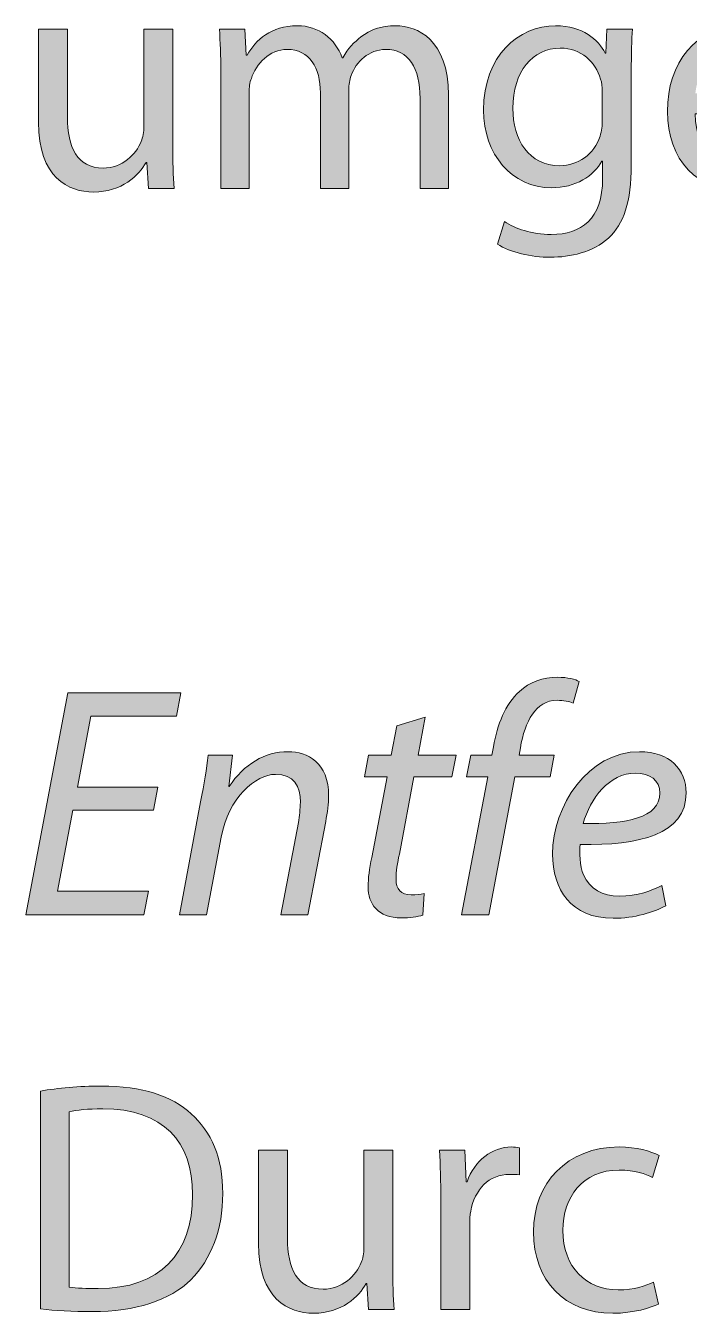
# Model space of a CAD drawing. Header units: inches. Extents: x 0 to 395, y 0 to 191.
# Drawn here: x 327.32 to 337.01, y 84.53 to 103.31 of the extents above; entities that cross this region are included whole.
import ezdxf

# ---------------------------------------------------------------- set-up
doc = ezdxf.new("R2010")
doc.units = ezdxf.units.IN
doc.header["$MEASUREMENT"] = 0
doc.layers.add('Template', color=7, linetype='Continuous')

# ---------------------------------------------------------------- blocks, each defined once
blk = doc.blocks.new('block 4')
at = {"layer": 'Template', "true_color": 0xf6921e}
h = blk.add_hatch(color=30, dxfattribs=at)
h.dxf.hatch_style = 2
edge = h.paths.add_edge_path()
edge.add_spline(control_points=[(330.168, 102.63), (330.168, 102.875), (330.158, 103.067), (330.148, 103.259), (330.148, 103.259), (330.518, 103.259), (330.518, 103.259), (330.518, 103.259), (330.537, 102.88), (330.537, 102.88), (330.537, 102.88), (330.551, 102.88), (330.551, 102.88), (330.681, 103.1), (330.897, 103.307), (331.286, 103.307), (331.598, 103.307), (331.838, 103.115), (331.939, 102.841), (331.939, 102.841), (331.949, 102.841), (331.949, 102.841), (332.021, 102.975), (332.117, 103.071), (332.213, 103.143), (332.352, 103.249), (332.501, 103.307), (332.722, 103.307), (333.034, 103.307), (333.49, 103.105), (333.49, 102.298), (333.49, 102.298), (333.49, 100.935), (333.49, 100.935), (333.49, 100.935), (333.077, 100.935), (333.077, 100.935), (333.077, 100.935), (333.077, 102.246), (333.077, 102.246), (333.077, 102.697), (332.909, 102.961), (332.573, 102.961), (332.328, 102.961), (332.146, 102.783), (332.069, 102.582), (332.05, 102.519), (332.035, 102.447), (332.035, 102.37), (332.035, 102.37), (332.035, 100.935), (332.035, 100.935), (332.035, 100.935), (331.622, 100.935), (331.622, 100.935), (331.622, 100.935), (331.622, 102.327), (331.622, 102.327), (331.622, 102.697), (331.459, 102.961), (331.137, 102.961), (330.878, 102.961), (330.681, 102.75), (330.614, 102.538), (330.59, 102.481), (330.58, 102.404), (330.58, 102.332), (330.58, 102.332), (330.58, 100.935), (330.58, 100.935), (330.58, 100.935), (330.168, 100.935), (330.168, 100.935), (330.168, 100.935), (330.168, 102.63), (330.168, 102.63)], knot_values=[0, 0, 0, 0, 1, 1, 1, 2, 2, 2, 3, 3, 3, 4, 4, 4, 5, 5, 5, 6, 6, 6, 7, 7, 7, 8, 8, 8, 9, 9, 9, 10, 10, 10, 11, 11, 11, 12, 12, 12, 13, 13, 13, 14, 14, 14, 15, 15, 15, 16, 16, 16, 17, 17, 17, 18, 18, 18, 19, 19, 19, 20, 20, 20, 21, 21, 21, 22, 22, 22, 23, 23, 23, 24, 24, 24, 25, 25, 25, 25], degree=3, periodic=1)
h = blk.add_hatch(color=30, dxfattribs=at)
h.dxf.hatch_style = 2
edge = h.paths.add_edge_path()
edge.add_spline(control_points=[(336.159, 101.276), (336.159, 100.738), (336.048, 100.416), (335.827, 100.21), (335.597, 100.003), (335.27, 99.931), (334.977, 99.931), (334.699, 99.931), (334.391, 99.998), (334.204, 100.123), (334.204, 100.123), (334.31, 100.45), (334.31, 100.45), (334.464, 100.349), (334.703, 100.263), (334.992, 100.263), (335.424, 100.263), (335.741, 100.488), (335.741, 101.079), (335.741, 101.079), (335.741, 101.333), (335.741, 101.333), (335.741, 101.333), (335.731, 101.333), (335.731, 101.333), (335.606, 101.117), (335.352, 100.944), (334.992, 100.944), (334.415, 100.944), (334.003, 101.434), (334.003, 102.077), (334.003, 102.865), (334.516, 103.307), (335.054, 103.307), (335.457, 103.307), (335.674, 103.1), (335.779, 102.908), (335.779, 102.908), (335.789, 102.908), (335.789, 102.908), (335.789, 102.908), (335.803, 103.259), (335.803, 103.259), (335.803, 103.259), (336.178, 103.259), (336.178, 103.259), (336.163, 103.096), (336.159, 102.903), (336.159, 102.625), (336.159, 102.625), (336.159, 101.276), (336.159, 101.276)], knot_values=[0, 0, 0, 0, 1, 1, 1, 2, 2, 2, 3, 3, 3, 4, 4, 4, 5, 5, 5, 6, 6, 6, 7, 7, 7, 8, 8, 8, 9, 9, 9, 10, 10, 10, 11, 11, 11, 12, 12, 12, 13, 13, 13, 14, 14, 14, 15, 15, 15, 16, 16, 16, 17, 17, 17, 17], degree=3, periodic=1)
edge = h.paths.add_edge_path()
edge.add_spline(control_points=[(335.736, 102.342), (335.736, 102.414), (335.731, 102.476), (335.712, 102.529), (335.635, 102.779), (335.433, 102.98), (335.121, 102.98), (334.718, 102.98), (334.43, 102.639), (334.43, 102.102), (334.43, 101.645), (334.665, 101.266), (335.116, 101.266), (335.381, 101.266), (335.616, 101.429), (335.703, 101.698), (335.726, 101.77), (335.736, 101.852), (335.736, 101.924), (335.736, 101.924), (335.736, 102.342), (335.736, 102.342)], knot_values=[0, 0, 0, 0, 1, 1, 1, 2, 2, 2, 3, 3, 3, 4, 4, 4, 5, 5, 5, 6, 6, 6, 7, 7, 7, 7], degree=3, periodic=1)
h = blk.add_hatch(color=30, dxfattribs=at)
h.dxf.hatch_style = 2
edge = h.paths.add_edge_path()
edge.add_spline(control_points=[(337.089, 102.02), (337.099, 101.448), (337.459, 101.213), (337.886, 101.213), (338.188, 101.213), (338.376, 101.266), (338.53, 101.333), (338.53, 101.333), (338.606, 101.031), (338.606, 101.031), (338.458, 100.964), (338.198, 100.882), (337.828, 100.882), (337.113, 100.882), (336.686, 101.357), (336.686, 102.058), (336.686, 102.759), (337.099, 103.307), (337.776, 103.307), (338.539, 103.307), (338.736, 102.644), (338.736, 102.217), (338.736, 102.13), (338.731, 102.068), (338.722, 102.02), (338.722, 102.02), (337.089, 102.02), (337.089, 102.02)], knot_values=[0, 0, 0, 0, 1, 1, 1, 2, 2, 2, 3, 3, 3, 4, 4, 4, 5, 5, 5, 6, 6, 6, 7, 7, 7, 8, 8, 8, 9, 9, 9, 9], degree=3, periodic=1)
edge = h.paths.add_edge_path()
edge.add_spline(control_points=[(338.328, 102.322), (338.332, 102.586), (338.217, 103.004), (337.742, 103.004), (337.31, 103.004), (337.127, 102.615), (337.094, 102.322), (337.094, 102.322), (338.328, 102.322), (338.328, 102.322)], knot_values=[0, 0, 0, 0, 1, 1, 1, 2, 2, 2, 3, 3, 3, 3], degree=3, periodic=1)
h = blk.add_hatch(color=30, dxfattribs=at)
h.dxf.hatch_style = 2
edge = h.paths.add_edge_path()
edge.add_spline(control_points=[(329.467, 101.573), (329.467, 101.329), (329.472, 101.117), (329.486, 100.935), (329.486, 100.935), (329.112, 100.935), (329.112, 100.935), (329.112, 100.935), (329.088, 101.314), (329.088, 101.314), (329.088, 101.314), (329.078, 101.314), (329.078, 101.314), (328.973, 101.127), (328.723, 100.882), (328.31, 100.882), (327.945, 100.882), (327.508, 101.088), (327.508, 101.9), (327.508, 101.9), (327.508, 103.259), (327.508, 103.259), (327.508, 103.259), (327.931, 103.259), (327.931, 103.259), (327.931, 103.259), (327.931, 101.977), (327.931, 101.977), (327.931, 101.535), (328.07, 101.232), (328.449, 101.232), (328.732, 101.232), (328.929, 101.429), (329.006, 101.621), (329.03, 101.679), (329.045, 101.756), (329.045, 101.837), (329.045, 101.837), (329.045, 103.259), (329.045, 103.259), (329.045, 103.259), (329.467, 103.259), (329.467, 103.259), (329.467, 103.259), (329.467, 101.573), (329.467, 101.573)], knot_values=[0, 0, 0, 0, 1, 1, 1, 2, 2, 2, 3, 3, 3, 4, 4, 4, 5, 5, 5, 6, 6, 6, 7, 7, 7, 8, 8, 8, 9, 9, 9, 10, 10, 10, 11, 11, 11, 12, 12, 12, 13, 13, 13, 14, 14, 14, 15, 15, 15, 15], degree=3, periodic=1)
at = {"layer": 'Template', "lineweight": 0}
for points, knots in [([(330.168, 102.63), (330.168, 102.875), (330.158, 103.067), (330.148, 103.259), (330.148, 103.259), (330.518, 103.259), (330.518, 103.259), (330.518, 103.259), (330.537, 102.88), (330.537, 102.88), (330.537, 102.88), (330.551, 102.88), (330.551, 102.88), (330.681, 103.1), (330.897, 103.307), (331.286, 103.307), (331.598, 103.307), (331.838, 103.115), (331.939, 102.841), (331.939, 102.841), (331.949, 102.841), (331.949, 102.841), (332.021, 102.975), (332.117, 103.071), (332.213, 103.143), (332.352, 103.249), (332.501, 103.307), (332.722, 103.307), (333.034, 103.307), (333.49, 103.105), (333.49, 102.298), (333.49, 102.298), (333.49, 100.935), (333.49, 100.935), (333.49, 100.935), (333.077, 100.935), (333.077, 100.935), (333.077, 100.935), (333.077, 102.246), (333.077, 102.246), (333.077, 102.697), (332.909, 102.961), (332.573, 102.961), (332.328, 102.961), (332.146, 102.783), (332.069, 102.582), (332.05, 102.519), (332.035, 102.447), (332.035, 102.37), (332.035, 102.37), (332.035, 100.935), (332.035, 100.935), (332.035, 100.935), (331.622, 100.935), (331.622, 100.935), (331.622, 100.935), (331.622, 102.327), (331.622, 102.327), (331.622, 102.697), (331.459, 102.961), (331.137, 102.961), (330.878, 102.961), (330.681, 102.75), (330.614, 102.538), (330.59, 102.481), (330.58, 102.404), (330.58, 102.332), (330.58, 102.332), (330.58, 100.935), (330.58, 100.935), (330.58, 100.935), (330.168, 100.935), (330.168, 100.935), (330.168, 100.935), (330.168, 102.63), (330.168, 102.63)], [0, 0, 0, 0, 1, 1, 1, 2, 2, 2, 3, 3, 3, 4, 4, 4, 5, 5, 5, 6, 6, 6, 7, 7, 7, 8, 8, 8, 9, 9, 9, 10, 10, 10, 11, 11, 11, 12, 12, 12, 13, 13, 13, 14, 14, 14, 15, 15, 15, 16, 16, 16, 17, 17, 17, 18, 18, 18, 19, 19, 19, 20, 20, 20, 21, 21, 21, 22, 22, 22, 23, 23, 23, 24, 24, 24, 25, 25, 25, 25]), ([(336.159, 101.276), (336.159, 100.738), (336.048, 100.416), (335.827, 100.21), (335.597, 100.003), (335.27, 99.931), (334.977, 99.931), (334.699, 99.931), (334.391, 99.998), (334.204, 100.123), (334.204, 100.123), (334.31, 100.45), (334.31, 100.45), (334.464, 100.349), (334.703, 100.263), (334.992, 100.263), (335.424, 100.263), (335.741, 100.488), (335.741, 101.079), (335.741, 101.079), (335.741, 101.333), (335.741, 101.333), (335.741, 101.333), (335.731, 101.333), (335.731, 101.333), (335.606, 101.117), (335.352, 100.944), (334.992, 100.944), (334.415, 100.944), (334.003, 101.434), (334.003, 102.077), (334.003, 102.865), (334.516, 103.307), (335.054, 103.307), (335.457, 103.307), (335.674, 103.1), (335.779, 102.908), (335.779, 102.908), (335.789, 102.908), (335.789, 102.908), (335.789, 102.908), (335.803, 103.259), (335.803, 103.259), (335.803, 103.259), (336.178, 103.259), (336.178, 103.259), (336.163, 103.096), (336.159, 102.903), (336.159, 102.625), (336.159, 102.625), (336.159, 101.276), (336.159, 101.276)], [0, 0, 0, 0, 1, 1, 1, 2, 2, 2, 3, 3, 3, 4, 4, 4, 5, 5, 5, 6, 6, 6, 7, 7, 7, 8, 8, 8, 9, 9, 9, 10, 10, 10, 11, 11, 11, 12, 12, 12, 13, 13, 13, 14, 14, 14, 15, 15, 15, 16, 16, 16, 17, 17, 17, 17]), ([(337.089, 102.02), (337.099, 101.448), (337.459, 101.213), (337.886, 101.213), (338.188, 101.213), (338.376, 101.266), (338.53, 101.333), (338.53, 101.333), (338.606, 101.031), (338.606, 101.031), (338.458, 100.964), (338.198, 100.882), (337.828, 100.882), (337.113, 100.882), (336.686, 101.357), (336.686, 102.058), (336.686, 102.759), (337.099, 103.307), (337.776, 103.307), (338.539, 103.307), (338.736, 102.644), (338.736, 102.217), (338.736, 102.13), (338.731, 102.068), (338.722, 102.02), (338.722, 102.02), (337.089, 102.02), (337.089, 102.02)], [0, 0, 0, 0, 1, 1, 1, 2, 2, 2, 3, 3, 3, 4, 4, 4, 5, 5, 5, 6, 6, 6, 7, 7, 7, 8, 8, 8, 9, 9, 9, 9]), ([(329.467, 101.573), (329.467, 101.329), (329.472, 101.117), (329.486, 100.935), (329.486, 100.935), (329.112, 100.935), (329.112, 100.935), (329.112, 100.935), (329.088, 101.314), (329.088, 101.314), (329.088, 101.314), (329.078, 101.314), (329.078, 101.314), (328.973, 101.127), (328.723, 100.882), (328.31, 100.882), (327.945, 100.882), (327.508, 101.088), (327.508, 101.9), (327.508, 101.9), (327.508, 103.259), (327.508, 103.259), (327.508, 103.259), (327.931, 103.259), (327.931, 103.259), (327.931, 103.259), (327.931, 101.977), (327.931, 101.977), (327.931, 101.535), (328.07, 101.232), (328.449, 101.232), (328.732, 101.232), (328.929, 101.429), (329.006, 101.621), (329.03, 101.679), (329.045, 101.756), (329.045, 101.837), (329.045, 101.837), (329.045, 103.259), (329.045, 103.259), (329.045, 103.259), (329.467, 103.259), (329.467, 103.259), (329.467, 103.259), (329.467, 101.573), (329.467, 101.573)], [0, 0, 0, 0, 1, 1, 1, 2, 2, 2, 3, 3, 3, 4, 4, 4, 5, 5, 5, 6, 6, 6, 7, 7, 7, 8, 8, 8, 9, 9, 9, 10, 10, 10, 11, 11, 11, 12, 12, 12, 13, 13, 13, 14, 14, 14, 15, 15, 15, 15]), ([(335.736, 102.342), (335.736, 102.414), (335.731, 102.476), (335.712, 102.529), (335.635, 102.779), (335.433, 102.98), (335.121, 102.98), (334.718, 102.98), (334.43, 102.639), (334.43, 102.102), (334.43, 101.645), (334.665, 101.266), (335.116, 101.266), (335.381, 101.266), (335.616, 101.429), (335.703, 101.698), (335.726, 101.77), (335.736, 101.852), (335.736, 101.924), (335.736, 101.924), (335.736, 102.342), (335.736, 102.342)], [0, 0, 0, 0, 1, 1, 1, 2, 2, 2, 3, 3, 3, 4, 4, 4, 5, 5, 5, 6, 6, 6, 7, 7, 7, 7])]:
    blk.add_open_spline(points, degree=3, knots=knots, dxfattribs=at)
blk = doc.blocks.new('block 5')
at = {"layer": 'Template', "true_color": 0xf6921e}
h = blk.add_hatch(color=30, dxfattribs=at)
h.dxf.hatch_style = 2
edge = h.paths.add_edge_path()
edge.add_spline(control_points=[(333.681, 90.343), (333.681, 90.343), (334.065, 92.355), (334.065, 92.355), (334.065, 92.355), (333.753, 92.355), (333.753, 92.355), (333.753, 92.355), (333.815, 92.667), (333.815, 92.667), (333.815, 92.667), (334.123, 92.667), (334.123, 92.667), (334.123, 92.667), (334.147, 92.792), (334.147, 92.792), (334.204, 93.114), (334.319, 93.411), (334.526, 93.599), (334.674, 93.733), (334.876, 93.805), (335.078, 93.805), (335.237, 93.805), (335.342, 93.776), (335.4, 93.743), (335.4, 93.743), (335.313, 93.426), (335.313, 93.426), (335.251, 93.455), (335.169, 93.469), (335.078, 93.469), (334.761, 93.469), (334.608, 93.162), (334.54, 92.777), (334.54, 92.777), (334.521, 92.667), (334.521, 92.667), (334.521, 92.667), (335.035, 92.667), (335.035, 92.667), (335.035, 92.667), (334.977, 92.355), (334.977, 92.355), (334.977, 92.355), (334.459, 92.355), (334.459, 92.355), (334.459, 92.355), (334.079, 90.343), (334.079, 90.343), (334.079, 90.343), (333.681, 90.343), (333.681, 90.343)], knot_values=[0, 0, 0, 0, 1, 1, 1, 2, 2, 2, 3, 3, 3, 4, 4, 4, 5, 5, 5, 6, 6, 6, 7, 7, 7, 8, 8, 8, 9, 9, 9, 10, 10, 10, 11, 11, 11, 12, 12, 12, 13, 13, 13, 14, 14, 14, 15, 15, 15, 16, 16, 16, 17, 17, 17, 17], degree=3, periodic=1)
h = blk.add_hatch(color=30, dxfattribs=at)
h.dxf.hatch_style = 2
h.paths.add_polyline_path([(329.184, 91.865), (328.008, 91.865), (327.787, 90.684), (329.112, 90.684), (329.045, 90.343), (327.321, 90.343), (327.936, 93.579), (329.587, 93.579), (329.52, 93.238), (328.271, 93.238), (328.075, 92.201), (329.251, 92.201)])
h = blk.add_hatch(color=30, dxfattribs=at)
h.dxf.hatch_style = 2
edge = h.paths.add_edge_path()
edge.add_spline(control_points=[(333.153, 93.224), (333.153, 93.224), (333.047, 92.667), (333.047, 92.667), (333.047, 92.667), (333.604, 92.667), (333.604, 92.667), (333.604, 92.667), (333.542, 92.355), (333.542, 92.355), (333.542, 92.355), (332.985, 92.355), (332.985, 92.355), (332.985, 92.355), (332.774, 91.226), (332.774, 91.226), (332.745, 91.097), (332.726, 90.977), (332.726, 90.857), (332.726, 90.718), (332.793, 90.631), (332.946, 90.631), (333.019, 90.631), (333.081, 90.636), (333.134, 90.65), (333.134, 90.65), (333.115, 90.338), (333.115, 90.338), (333.043, 90.309), (332.923, 90.295), (332.807, 90.295), (332.457, 90.295), (332.318, 90.506), (332.318, 90.747), (332.318, 90.881), (332.337, 91.01), (332.37, 91.179), (332.37, 91.179), (332.596, 92.355), (332.596, 92.355), (332.596, 92.355), (332.265, 92.355), (332.265, 92.355), (332.265, 92.355), (332.322, 92.667), (332.322, 92.667), (332.322, 92.667), (332.654, 92.667), (332.654, 92.667), (332.654, 92.667), (332.736, 93.099), (332.736, 93.099), (332.736, 93.099), (333.153, 93.224), (333.153, 93.224)], knot_values=[0, 0, 0, 0, 1, 1, 1, 2, 2, 2, 3, 3, 3, 4, 4, 4, 5, 5, 5, 6, 6, 6, 7, 7, 7, 8, 8, 8, 9, 9, 9, 10, 10, 10, 11, 11, 11, 12, 12, 12, 13, 13, 13, 14, 14, 14, 15, 15, 15, 16, 16, 16, 17, 17, 17, 18, 18, 18, 18], degree=3, periodic=1)
h = blk.add_hatch(color=30, dxfattribs=at)
h.dxf.hatch_style = 2
edge = h.paths.add_edge_path()
edge.add_spline(control_points=[(329.567, 90.343), (329.567, 90.343), (329.874, 91.99), (329.874, 91.99), (329.927, 92.249), (329.961, 92.475), (329.985, 92.667), (329.985, 92.667), (330.34, 92.667), (330.34, 92.667), (330.34, 92.667), (330.283, 92.211), (330.283, 92.211), (330.283, 92.211), (330.292, 92.211), (330.292, 92.211), (330.499, 92.537), (330.816, 92.72), (331.152, 92.72), (331.43, 92.72), (331.742, 92.561), (331.742, 92.076), (331.742, 91.971), (331.723, 91.827), (331.699, 91.702), (331.699, 91.702), (331.44, 90.343), (331.44, 90.343), (331.44, 90.343), (331.046, 90.343), (331.046, 90.343), (331.046, 90.343), (331.3, 91.687), (331.3, 91.687), (331.315, 91.779), (331.329, 91.884), (331.329, 91.985), (331.329, 92.216), (331.238, 92.389), (330.964, 92.389), (330.681, 92.389), (330.278, 92.048), (330.172, 91.471), (330.172, 91.471), (329.961, 90.343), (329.961, 90.343), (329.961, 90.343), (329.567, 90.343), (329.567, 90.343)], knot_values=[0, 0, 0, 0, 1, 1, 1, 2, 2, 2, 3, 3, 3, 4, 4, 4, 5, 5, 5, 6, 6, 6, 7, 7, 7, 8, 8, 8, 9, 9, 9, 10, 10, 10, 11, 11, 11, 12, 12, 12, 13, 13, 13, 14, 14, 14, 15, 15, 15, 16, 16, 16, 16], degree=3, periodic=1)
h = blk.add_hatch(color=30, dxfattribs=at)
h.dxf.hatch_style = 2
edge = h.paths.add_edge_path()
edge.add_spline(control_points=[(336.662, 90.473), (336.489, 90.377), (336.206, 90.29), (335.894, 90.29), (335.279, 90.29), (335.01, 90.713), (335.01, 91.226), (335.01, 91.928), (335.529, 92.72), (336.278, 92.72), (336.72, 92.72), (336.96, 92.456), (336.96, 92.12), (336.96, 91.51), (336.273, 91.352), (335.414, 91.366), (335.395, 91.265), (335.409, 91.049), (335.462, 90.924), (335.553, 90.713), (335.74, 90.612), (335.98, 90.612), (336.254, 90.612), (336.46, 90.694), (336.604, 90.77), (336.604, 90.77), (336.662, 90.473), (336.662, 90.473)], knot_values=[0, 0, 0, 0, 1, 1, 1, 2, 2, 2, 3, 3, 3, 4, 4, 4, 5, 5, 5, 6, 6, 6, 7, 7, 7, 8, 8, 8, 9, 9, 9, 9], degree=3, periodic=1)
edge = h.paths.add_edge_path()
edge.add_spline(control_points=[(336.22, 92.408), (335.841, 92.408), (335.558, 92.038), (335.457, 91.673), (336.086, 91.664), (336.575, 91.75), (336.575, 92.115), (336.575, 92.302), (336.431, 92.408), (336.22, 92.408)], knot_values=[0, 0, 0, 0, 1, 1, 1, 2, 2, 2, 3, 3, 3, 3], degree=3, periodic=1)
h = blk.add_hatch(color=30, dxfattribs=at)
h.dxf.hatch_style = 2
edge = h.paths.add_edge_path()
edge.add_spline(control_points=[(327.537, 87.771), (327.792, 87.814), (328.094, 87.843), (328.425, 87.843), (329.026, 87.843), (329.453, 87.699), (329.736, 87.44), (330.029, 87.176), (330.197, 86.801), (330.197, 86.278), (330.197, 85.75), (330.029, 85.317), (329.731, 85.02), (329.424, 84.717), (328.925, 84.554), (328.296, 84.554), (327.993, 84.554), (327.748, 84.568), (327.537, 84.593), (327.537, 84.593), (327.537, 87.771), (327.537, 87.771)], knot_values=[0, 0, 0, 0, 1, 1, 1, 2, 2, 2, 3, 3, 3, 4, 4, 4, 5, 5, 5, 6, 6, 6, 7, 7, 7, 7], degree=3, periodic=1)
edge = h.paths.add_edge_path()
edge.add_spline(control_points=[(327.955, 84.91), (328.061, 84.895), (328.214, 84.89), (328.378, 84.89), (329.275, 84.89), (329.756, 85.39), (329.756, 86.263), (329.76, 87.027), (329.328, 87.512), (328.444, 87.512), (328.228, 87.512), (328.065, 87.493), (327.955, 87.469), (327.955, 87.469), (327.955, 84.91), (327.955, 84.91)], knot_values=[0, 0, 0, 0, 1, 1, 1, 2, 2, 2, 3, 3, 3, 4, 4, 4, 5, 5, 5, 5], degree=3, periodic=1)
h = blk.add_hatch(color=30, dxfattribs=at)
h.dxf.hatch_style = 2
edge = h.paths.add_edge_path()
edge.add_spline(control_points=[(333.378, 86.182), (333.378, 86.456), (333.374, 86.691), (333.359, 86.907), (333.359, 86.907), (333.729, 86.907), (333.729, 86.907), (333.729, 86.907), (333.748, 86.446), (333.748, 86.446), (333.748, 86.446), (333.763, 86.446), (333.763, 86.446), (333.868, 86.758), (334.127, 86.955), (334.411, 86.955), (334.454, 86.955), (334.488, 86.95), (334.526, 86.945), (334.526, 86.945), (334.526, 86.547), (334.526, 86.547), (334.483, 86.556), (334.44, 86.556), (334.382, 86.556), (334.084, 86.556), (333.873, 86.335), (333.815, 86.019), (333.806, 85.961), (333.801, 85.889), (333.801, 85.822), (333.801, 85.822), (333.801, 84.583), (333.801, 84.583), (333.801, 84.583), (333.378, 84.583), (333.378, 84.583), (333.378, 84.583), (333.378, 86.182), (333.378, 86.182)], knot_values=[0, 0, 0, 0, 1, 1, 1, 2, 2, 2, 3, 3, 3, 4, 4, 4, 5, 5, 5, 6, 6, 6, 7, 7, 7, 8, 8, 8, 9, 9, 9, 10, 10, 10, 11, 11, 11, 12, 12, 12, 13, 13, 13, 13], degree=3, periodic=1)
h = blk.add_hatch(color=30, dxfattribs=at)
h.dxf.hatch_style = 2
edge = h.paths.add_edge_path()
edge.add_spline(control_points=[(336.557, 84.665), (336.446, 84.612), (336.201, 84.53), (335.889, 84.53), (335.188, 84.53), (334.732, 85.005), (334.732, 85.716), (334.732, 86.432), (335.222, 86.955), (335.981, 86.955), (336.23, 86.955), (336.451, 86.893), (336.566, 86.83), (336.566, 86.83), (336.47, 86.508), (336.47, 86.508), (336.369, 86.561), (336.211, 86.619), (335.981, 86.619), (335.448, 86.619), (335.16, 86.22), (335.16, 85.74), (335.16, 85.202), (335.505, 84.871), (335.966, 84.871), (336.206, 84.871), (336.365, 84.929), (336.485, 84.982), (336.485, 84.982), (336.557, 84.665), (336.557, 84.665)], knot_values=[0, 0, 0, 0, 1, 1, 1, 2, 2, 2, 3, 3, 3, 4, 4, 4, 5, 5, 5, 6, 6, 6, 7, 7, 7, 8, 8, 8, 9, 9, 9, 10, 10, 10, 10], degree=3, periodic=1)
h = blk.add_hatch(color=30, dxfattribs=at)
h.dxf.hatch_style = 2
edge = h.paths.add_edge_path()
edge.add_spline(control_points=[(332.678, 85.222), (332.678, 84.977), (332.683, 84.766), (332.698, 84.583), (332.698, 84.583), (332.323, 84.583), (332.323, 84.583), (332.323, 84.583), (332.299, 84.962), (332.299, 84.962), (332.299, 84.962), (332.289, 84.962), (332.289, 84.962), (332.184, 84.775), (331.934, 84.53), (331.521, 84.53), (331.156, 84.53), (330.719, 84.737), (330.719, 85.548), (330.719, 85.548), (330.719, 86.907), (330.719, 86.907), (330.719, 86.907), (331.142, 86.907), (331.142, 86.907), (331.142, 86.907), (331.142, 85.625), (331.142, 85.625), (331.142, 85.183), (331.281, 84.881), (331.66, 84.881), (331.944, 84.881), (332.14, 85.078), (332.217, 85.27), (332.242, 85.327), (332.256, 85.404), (332.256, 85.486), (332.256, 85.486), (332.256, 86.907), (332.256, 86.907), (332.256, 86.907), (332.678, 86.907), (332.678, 86.907), (332.678, 86.907), (332.678, 85.222), (332.678, 85.222)], knot_values=[0, 0, 0, 0, 1, 1, 1, 2, 2, 2, 3, 3, 3, 4, 4, 4, 5, 5, 5, 6, 6, 6, 7, 7, 7, 8, 8, 8, 9, 9, 9, 10, 10, 10, 11, 11, 11, 12, 12, 12, 13, 13, 13, 14, 14, 14, 15, 15, 15, 15], degree=3, periodic=1)
at = {"layer": 'Template', "lineweight": 0}
blk.add_lwpolyline([(329.184, 91.865), (328.008, 91.865), (327.787, 90.684), (329.112, 90.684), (329.045, 90.343), (327.321, 90.343), (327.936, 93.579), (329.587, 93.579), (329.52, 93.238), (328.271, 93.238), (328.075, 92.201), (329.251, 92.201), (329.184, 91.865)], dxfattribs=at)
for points, knots in [([(333.681, 90.343), (333.681, 90.343), (334.065, 92.355), (334.065, 92.355), (334.065, 92.355), (333.753, 92.355), (333.753, 92.355), (333.753, 92.355), (333.815, 92.667), (333.815, 92.667), (333.815, 92.667), (334.123, 92.667), (334.123, 92.667), (334.123, 92.667), (334.147, 92.792), (334.147, 92.792), (334.204, 93.114), (334.319, 93.411), (334.526, 93.599), (334.674, 93.733), (334.876, 93.805), (335.078, 93.805), (335.237, 93.805), (335.342, 93.776), (335.4, 93.743), (335.4, 93.743), (335.313, 93.426), (335.313, 93.426), (335.251, 93.455), (335.169, 93.469), (335.078, 93.469), (334.761, 93.469), (334.608, 93.162), (334.54, 92.777), (334.54, 92.777), (334.521, 92.667), (334.521, 92.667), (334.521, 92.667), (335.035, 92.667), (335.035, 92.667), (335.035, 92.667), (334.977, 92.355), (334.977, 92.355), (334.977, 92.355), (334.459, 92.355), (334.459, 92.355), (334.459, 92.355), (334.079, 90.343), (334.079, 90.343), (334.079, 90.343), (333.681, 90.343), (333.681, 90.343)], [0, 0, 0, 0, 1, 1, 1, 2, 2, 2, 3, 3, 3, 4, 4, 4, 5, 5, 5, 6, 6, 6, 7, 7, 7, 8, 8, 8, 9, 9, 9, 10, 10, 10, 11, 11, 11, 12, 12, 12, 13, 13, 13, 14, 14, 14, 15, 15, 15, 16, 16, 16, 17, 17, 17, 17]), ([(333.153, 93.224), (333.153, 93.224), (333.047, 92.667), (333.047, 92.667), (333.047, 92.667), (333.604, 92.667), (333.604, 92.667), (333.604, 92.667), (333.542, 92.355), (333.542, 92.355), (333.542, 92.355), (332.985, 92.355), (332.985, 92.355), (332.985, 92.355), (332.774, 91.226), (332.774, 91.226), (332.745, 91.097), (332.726, 90.977), (332.726, 90.857), (332.726, 90.718), (332.793, 90.631), (332.946, 90.631), (333.019, 90.631), (333.081, 90.636), (333.134, 90.65), (333.134, 90.65), (333.115, 90.338), (333.115, 90.338), (333.043, 90.309), (332.923, 90.295), (332.807, 90.295), (332.457, 90.295), (332.318, 90.506), (332.318, 90.747), (332.318, 90.881), (332.337, 91.01), (332.37, 91.179), (332.37, 91.179), (332.596, 92.355), (332.596, 92.355), (332.596, 92.355), (332.265, 92.355), (332.265, 92.355), (332.265, 92.355), (332.322, 92.667), (332.322, 92.667), (332.322, 92.667), (332.654, 92.667), (332.654, 92.667), (332.654, 92.667), (332.736, 93.099), (332.736, 93.099), (332.736, 93.099), (333.153, 93.224), (333.153, 93.224)], [0, 0, 0, 0, 1, 1, 1, 2, 2, 2, 3, 3, 3, 4, 4, 4, 5, 5, 5, 6, 6, 6, 7, 7, 7, 8, 8, 8, 9, 9, 9, 10, 10, 10, 11, 11, 11, 12, 12, 12, 13, 13, 13, 14, 14, 14, 15, 15, 15, 16, 16, 16, 17, 17, 17, 18, 18, 18, 18]), ([(329.567, 90.343), (329.567, 90.343), (329.874, 91.99), (329.874, 91.99), (329.927, 92.249), (329.961, 92.475), (329.985, 92.667), (329.985, 92.667), (330.34, 92.667), (330.34, 92.667), (330.34, 92.667), (330.283, 92.211), (330.283, 92.211), (330.283, 92.211), (330.292, 92.211), (330.292, 92.211), (330.499, 92.537), (330.816, 92.72), (331.152, 92.72), (331.43, 92.72), (331.742, 92.561), (331.742, 92.076), (331.742, 91.971), (331.723, 91.827), (331.699, 91.702), (331.699, 91.702), (331.44, 90.343), (331.44, 90.343), (331.44, 90.343), (331.046, 90.343), (331.046, 90.343), (331.046, 90.343), (331.3, 91.687), (331.3, 91.687), (331.315, 91.779), (331.329, 91.884), (331.329, 91.985), (331.329, 92.216), (331.238, 92.389), (330.964, 92.389), (330.681, 92.389), (330.278, 92.048), (330.172, 91.471), (330.172, 91.471), (329.961, 90.343), (329.961, 90.343), (329.961, 90.343), (329.567, 90.343), (329.567, 90.343)], [0, 0, 0, 0, 1, 1, 1, 2, 2, 2, 3, 3, 3, 4, 4, 4, 5, 5, 5, 6, 6, 6, 7, 7, 7, 8, 8, 8, 9, 9, 9, 10, 10, 10, 11, 11, 11, 12, 12, 12, 13, 13, 13, 14, 14, 14, 15, 15, 15, 16, 16, 16, 16]), ([(336.662, 90.473), (336.489, 90.377), (336.206, 90.29), (335.894, 90.29), (335.279, 90.29), (335.01, 90.713), (335.01, 91.226), (335.01, 91.928), (335.529, 92.72), (336.278, 92.72), (336.72, 92.72), (336.96, 92.456), (336.96, 92.12), (336.96, 91.51), (336.273, 91.352), (335.414, 91.366), (335.395, 91.265), (335.409, 91.049), (335.462, 90.924), (335.553, 90.713), (335.74, 90.612), (335.98, 90.612), (336.254, 90.612), (336.46, 90.694), (336.604, 90.77), (336.604, 90.77), (336.662, 90.473), (336.662, 90.473)], [0, 0, 0, 0, 1, 1, 1, 2, 2, 2, 3, 3, 3, 4, 4, 4, 5, 5, 5, 6, 6, 6, 7, 7, 7, 8, 8, 8, 9, 9, 9, 9]), ([(336.22, 92.408), (335.841, 92.408), (335.558, 92.038), (335.457, 91.673), (336.086, 91.664), (336.575, 91.75), (336.575, 92.115), (336.575, 92.302), (336.431, 92.408), (336.22, 92.408)], [0, 0, 0, 0, 1, 1, 1, 2, 2, 2, 3, 3, 3, 3]), ([(327.537, 87.771), (327.792, 87.814), (328.094, 87.843), (328.425, 87.843), (329.026, 87.843), (329.453, 87.699), (329.736, 87.44), (330.029, 87.176), (330.197, 86.801), (330.197, 86.278), (330.197, 85.75), (330.029, 85.317), (329.731, 85.02), (329.424, 84.717), (328.925, 84.554), (328.296, 84.554), (327.993, 84.554), (327.748, 84.568), (327.537, 84.593), (327.537, 84.593), (327.537, 87.771), (327.537, 87.771)], [0, 0, 0, 0, 1, 1, 1, 2, 2, 2, 3, 3, 3, 4, 4, 4, 5, 5, 5, 6, 6, 6, 7, 7, 7, 7]), ([(327.955, 84.91), (328.061, 84.895), (328.214, 84.89), (328.378, 84.89), (329.275, 84.89), (329.756, 85.39), (329.756, 86.263), (329.76, 87.027), (329.328, 87.512), (328.444, 87.512), (328.228, 87.512), (328.065, 87.493), (327.955, 87.469), (327.955, 87.469), (327.955, 84.91), (327.955, 84.91)], [0, 0, 0, 0, 1, 1, 1, 2, 2, 2, 3, 3, 3, 4, 4, 4, 5, 5, 5, 5]), ([(333.378, 86.182), (333.378, 86.456), (333.374, 86.691), (333.359, 86.907), (333.359, 86.907), (333.729, 86.907), (333.729, 86.907), (333.729, 86.907), (333.748, 86.446), (333.748, 86.446), (333.748, 86.446), (333.763, 86.446), (333.763, 86.446), (333.868, 86.758), (334.127, 86.955), (334.411, 86.955), (334.454, 86.955), (334.488, 86.95), (334.526, 86.945), (334.526, 86.945), (334.526, 86.547), (334.526, 86.547), (334.483, 86.556), (334.44, 86.556), (334.382, 86.556), (334.084, 86.556), (333.873, 86.335), (333.815, 86.019), (333.806, 85.961), (333.801, 85.889), (333.801, 85.822), (333.801, 85.822), (333.801, 84.583), (333.801, 84.583), (333.801, 84.583), (333.378, 84.583), (333.378, 84.583), (333.378, 84.583), (333.378, 86.182), (333.378, 86.182)], [0, 0, 0, 0, 1, 1, 1, 2, 2, 2, 3, 3, 3, 4, 4, 4, 5, 5, 5, 6, 6, 6, 7, 7, 7, 8, 8, 8, 9, 9, 9, 10, 10, 10, 11, 11, 11, 12, 12, 12, 13, 13, 13, 13]), ([(336.557, 84.665), (336.446, 84.612), (336.201, 84.53), (335.889, 84.53), (335.188, 84.53), (334.732, 85.005), (334.732, 85.716), (334.732, 86.432), (335.222, 86.955), (335.981, 86.955), (336.23, 86.955), (336.451, 86.893), (336.566, 86.83), (336.566, 86.83), (336.47, 86.508), (336.47, 86.508), (336.369, 86.561), (336.211, 86.619), (335.981, 86.619), (335.448, 86.619), (335.16, 86.22), (335.16, 85.74), (335.16, 85.202), (335.505, 84.871), (335.966, 84.871), (336.206, 84.871), (336.365, 84.929), (336.485, 84.982), (336.485, 84.982), (336.557, 84.665), (336.557, 84.665)], [0, 0, 0, 0, 1, 1, 1, 2, 2, 2, 3, 3, 3, 4, 4, 4, 5, 5, 5, 6, 6, 6, 7, 7, 7, 8, 8, 8, 9, 9, 9, 10, 10, 10, 10]), ([(332.678, 85.222), (332.678, 84.977), (332.683, 84.766), (332.698, 84.583), (332.698, 84.583), (332.323, 84.583), (332.323, 84.583), (332.323, 84.583), (332.299, 84.962), (332.299, 84.962), (332.299, 84.962), (332.289, 84.962), (332.289, 84.962), (332.184, 84.775), (331.934, 84.53), (331.521, 84.53), (331.156, 84.53), (330.719, 84.737), (330.719, 85.548), (330.719, 85.548), (330.719, 86.907), (330.719, 86.907), (330.719, 86.907), (331.142, 86.907), (331.142, 86.907), (331.142, 86.907), (331.142, 85.625), (331.142, 85.625), (331.142, 85.183), (331.281, 84.881), (331.66, 84.881), (331.944, 84.881), (332.14, 85.078), (332.217, 85.27), (332.242, 85.327), (332.256, 85.404), (332.256, 85.486), (332.256, 85.486), (332.256, 86.907), (332.256, 86.907), (332.256, 86.907), (332.678, 86.907), (332.678, 86.907), (332.678, 86.907), (332.678, 85.222), (332.678, 85.222)], [0, 0, 0, 0, 1, 1, 1, 2, 2, 2, 3, 3, 3, 4, 4, 4, 5, 5, 5, 6, 6, 6, 7, 7, 7, 8, 8, 8, 9, 9, 9, 10, 10, 10, 11, 11, 11, 12, 12, 12, 13, 13, 13, 14, 14, 14, 15, 15, 15, 15])]:
    blk.add_open_spline(points, degree=3, knots=knots, dxfattribs=at)

msp = doc.modelspace()

# ---------------------------------------------------------------- block references
at = {"layer": 'Template'}
for name in ['block 4', 'block 5']:
    msp.add_blockref(name, (0, 0), dxfattribs=at)

doc.saveas('drawing.dxf')
